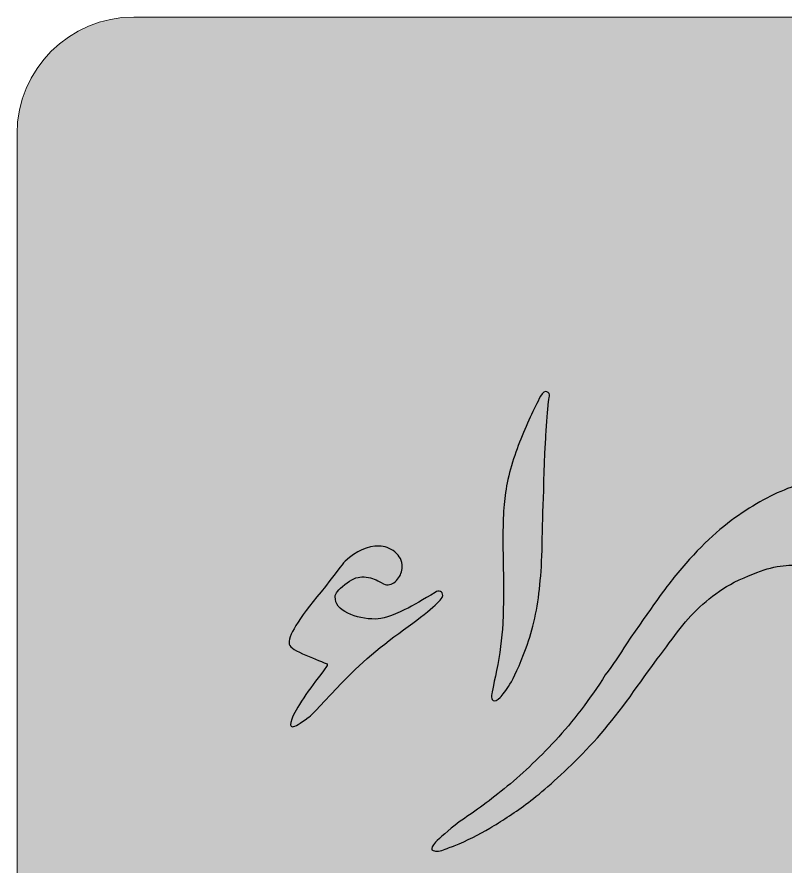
# Model space of a CAD drawing. Header units: millimetres. Extents: x -479.3 to -439.3, y 36.5 to 76.5.
# Drawn here: x -479.3 to -459.06, y 54.12 to 76.51 of the extents above; entities that cross this region are included whole.
import ezdxf

# ---------------------------------------------------------------- set-up
doc = ezdxf.new("R2010")
doc.units = ezdxf.units.MM
doc.header["$MEASUREMENT"] = 0
doc.layers.add('Layer 1', color=7, linetype='Continuous')

msp = doc.modelspace()

# ---------------------------------------------------------------- hatches: boundary and pattern name
at = {"layer": 'Layer 1', "true_color": 0xfff212}
h = msp.add_hatch(color=2, dxfattribs=at)
edge = h.paths.add_edge_path()
edge.add_spline(control_points=[(-442.378, 76.5096), (-442.378, 76.5096), (-476.2282, 76.5096), (-476.2282, 76.5096), (-477.9194, 76.5096), (-479.3031, 75.1259), (-479.3031, 73.4347), (-479.3031, 73.4347), (-479.3031, 39.5846), (-479.3031, 39.5846), (-479.3031, 37.8934), (-477.9194, 36.5097), (-476.2282, 36.5097), (-476.2282, 36.5097), (-442.378, 36.5097), (-442.378, 36.5097), (-440.6868, 36.5097), (-439.3031, 37.8934), (-439.3031, 39.5846), (-439.3031, 39.5846), (-439.3031, 73.4347), (-439.3031, 73.4347), (-439.3031, 75.1259), (-440.6868, 76.5096), (-442.378, 76.5096)], knot_values=[0, 0, 0, 0, 0.125, 0.125, 0.125, 0.25, 0.25, 0.25, 0.375, 0.375, 0.375, 0.5, 0.5, 0.5, 0.625, 0.625, 0.625, 0.75, 0.75, 0.75, 0.875, 0.875, 0.875, 1, 1, 1, 1], degree=3, periodic=1)
at = {"layer": 'Layer 1', "true_color": 0x373435}
h = msp.add_hatch(color=250, dxfattribs=at)
edge = h.paths.add_edge_path()
edge.add_spline(control_points=[(-458.9316, 64.1197), (-458.8546, 64.1545), (-458.7776, 64.1766), (-458.6957, 64.1917), (-458.6957, 64.1917), (-458.5586, 64.2174), (-458.5586, 64.2174), (-458.5586, 64.2174), (-458.533, 64.2318), (-458.533, 64.2318), (-458.2676, 64.2838), (-457.9826, 64.3088), (-457.6799, 64.3039), (-457.3773, 64.2986), (-457.2385, 64.2961), (-457.261, 64.2961), (-457.107, 64.2961), (-456.9485, 64.4054), (-456.7896, 64.6237), (-456.7253, 64.7105), (-456.616, 64.8691), (-456.4547, 65.0947), (-456.358, 65.2262), (-456.1946, 65.4346), (-455.9612, 65.7172), (-455.7281, 66.0001), (-455.4877, 66.171), (-455.242, 66.2307), (-454.9942, 66.2877), (-454.7809, 66.3175), (-454.6023, 66.3175), (-454.5007, 66.4662), (-454.4065, 66.6124), (-454.3222, 66.7562), (-454.2378, 66.9003), (-454.1658, 66.9846), (-454.1088, 67.0142), (-454.022, 67.0564), (-453.97, 67.0019), (-453.9552, 66.8483), (-453.9552, 66.7414), (-454.0073, 66.5481), (-454.1088, 66.2729), (-454.4238, 65.5038), (-454.7039, 65.1098), (-454.9521, 65.0947), (-455.1158, 65.0873), (-455.2719, 65.0627), (-455.4157, 65.023), (-455.5622, 64.9858), (-455.7011, 64.9186), (-455.8374, 64.8244), (-455.9738, 64.7302), (-456.1348, 64.5517), (-456.3236, 64.2888), (-456.9485, 63.235), (-457.3748, 62.5876), (-457.603, 62.3545), (-457.8311, 62.119), (-458.1411, 62.0146), (-458.533, 62.0445), (-458.5463, 62.0484), (-458.5593, 62.054), (-458.5724, 62.061), (-458.6616, 62.0677), (-458.7727, 62.0712), (-458.9042, 62.0712), (-459.0975, 62.0712), (-459.3133, 62.0364), (-459.5512, 61.9697), (-459.7646, 61.9103), (-460.0549, 61.7936), (-460.4219, 61.6199), (-460.96, 61.3247), (-461.4088, 60.9479), (-461.7709, 60.4917), (-462.1304, 60.033), (-462.5621, 59.4502), (-463.0679, 58.7384), (-463.5712, 58.0292), (-464.0847, 57.419), (-464.6081, 56.9083), (-465.1311, 56.3972), (-465.5627, 56.018), (-465.905, 55.7723), (-466.2446, 55.5245), (-466.562, 55.316), (-466.8523, 55.1424), (-467.1423, 54.9712), (-467.4547, 54.8176), (-467.7897, 54.6813), (-467.8192, 54.6661), (-467.854, 54.6538), (-467.8987, 54.6391), (-467.9507, 54.6141), (-468.0104, 54.592), (-468.0723, 54.5719), (-468.1988, 54.5199), (-468.3004, 54.5199), (-468.3774, 54.5719), (-468.402, 54.6067), (-468.37, 54.6739), (-468.2832, 54.7755), (-468.1714, 54.8921), (-467.9633, 55.0707), (-467.6583, 55.3136), (-467.3085, 55.5368), (-466.9166, 55.8243), (-466.4776, 56.1789), (-466.039, 56.5311), (-465.5901, 56.9578), (-465.1262, 57.4538), (-464.665, 57.9497), (-464.226, 58.5251), (-463.8144, 59.1796), (-463.6158, 59.44), (-463.4299, 59.7152), (-463.2562, 60.0006), (-462.6116, 60.9356), (-462.1951, 61.5159), (-462.0064, 61.744), (-461.4535, 62.4259), (-460.9203, 62.9492), (-460.4043, 63.3137), (-459.8887, 63.6758), (-459.3976, 63.9461), (-458.9316, 64.1197)], knot_values=[0, 0, 0, 0, 0.0238095, 0.0238095, 0.0238095, 0.047619, 0.047619, 0.047619, 0.0714286, 0.0714286, 0.0714286, 0.0952381, 0.0952381, 0.0952381, 0.1190476, 0.1190476, 0.1190476, 0.1428571, 0.1428571, 0.1428571, 0.1666667, 0.1666667, 0.1666667, 0.1904762, 0.1904762, 0.1904762, 0.2142857, 0.2142857, 0.2142857, 0.2380952, 0.2380952, 0.2380952, 0.2619048, 0.2619048, 0.2619048, 0.2857143, 0.2857143, 0.2857143, 0.3095238, 0.3095238, 0.3095238, 0.3333333, 0.3333333, 0.3333333, 0.3571429, 0.3571429, 0.3571429, 0.3809524, 0.3809524, 0.3809524, 0.4047619, 0.4047619, 0.4047619, 0.4285714, 0.4285714, 0.4285714, 0.452381, 0.452381, 0.452381, 0.4761905, 0.4761905, 0.4761905, 0.5, 0.5, 0.5, 0.5238095, 0.5238095, 0.5238095, 0.547619, 0.547619, 0.547619, 0.5714286, 0.5714286, 0.5714286, 0.5952381, 0.5952381, 0.5952381, 0.6190476, 0.6190476, 0.6190476, 0.6428571, 0.6428571, 0.6428571, 0.6666667, 0.6666667, 0.6666667, 0.6904762, 0.6904762, 0.6904762, 0.7142857, 0.7142857, 0.7142857, 0.7380952, 0.7380952, 0.7380952, 0.7619048, 0.7619048, 0.7619048, 0.7857143, 0.7857143, 0.7857143, 0.8095238, 0.8095238, 0.8095238, 0.8333333, 0.8333333, 0.8333333, 0.8571429, 0.8571429, 0.8571429, 0.8809524, 0.8809524, 0.8809524, 0.9047619, 0.9047619, 0.9047619, 0.9285714, 0.9285714, 0.9285714, 0.952381, 0.952381, 0.952381, 0.9761905, 0.9761905, 0.9761905, 1, 1, 1, 1], degree=3, periodic=1)
h = msp.add_hatch(color=250, dxfattribs=at)
edge = h.paths.add_edge_path()
edge.add_spline(control_points=[(-465.4362, 64.0403), (-465.4558, 63.512), (-465.4685, 63.0385), (-465.4759, 62.6192), (-465.4833, 62.2002), (-465.5029, 61.8456), (-465.5377, 61.5556), (-465.5947, 60.9307), (-465.7163, 60.3774), (-465.8973, 59.8938), (-466.0783, 59.413), (-466.2221, 59.0931), (-466.3265, 58.9318), (-466.4305, 58.7729), (-466.5173, 58.6566), (-466.5845, 58.582), (-466.6611, 58.51), (-466.7208, 58.4854), (-466.763, 58.51), (-466.8024, 58.5349), (-466.82, 58.5771), (-466.8101, 58.6341), (-466.8101, 58.6492), (-466.7655, 58.8699), (-466.6787, 59.2963), (-466.5918, 59.7205), (-466.537, 60.1346), (-466.5149, 60.5338), (-466.4924, 60.9331), (-466.4899, 61.4983), (-466.505, 62.2276), (-466.5198, 62.9566), (-466.5026, 63.5144), (-466.453, 63.9014), (-466.4231, 64.1246), (-466.376, 64.3576), (-466.3089, 64.5984), (-466.2397, 64.8413), (-466.1602, 65.0768), (-466.0709, 65.3077), (-465.9817, 65.5383), (-465.8899, 65.7566), (-465.7908, 65.9646), (-465.6942, 66.1731), (-465.6049, 66.3565), (-465.523, 66.5179), (-465.4558, 66.6195), (-465.3964, 66.6592), (-465.3493, 66.6367), (-465.2998, 66.6145), (-465.2798, 66.5748), (-465.2822, 66.5179), (-465.2924, 66.4831), (-465.3047, 66.4086), (-465.317, 66.2947), (-465.3293, 66.1805), (-465.3395, 66.0465), (-465.3518, 65.888), (-465.3641, 65.7316), (-465.3764, 65.5629), (-465.3841, 65.3843), (-465.394, 65.2033), (-465.4038, 65.0297), (-465.4112, 64.8564), (-465.4186, 64.6852), (-465.4239, 64.5264), (-465.4288, 64.3801), (-465.4337, 64.2364), (-465.4362, 64.1222), (-465.4362, 64.0403)], knot_values=[0, 0, 0, 0, 0.0434783, 0.0434783, 0.0434783, 0.0869565, 0.0869565, 0.0869565, 0.1304348, 0.1304348, 0.1304348, 0.173913, 0.173913, 0.173913, 0.2173913, 0.2173913, 0.2173913, 0.2608696, 0.2608696, 0.2608696, 0.3043478, 0.3043478, 0.3043478, 0.3478261, 0.3478261, 0.3478261, 0.3913043, 0.3913043, 0.3913043, 0.4347826, 0.4347826, 0.4347826, 0.4782609, 0.4782609, 0.4782609, 0.5217391, 0.5217391, 0.5217391, 0.5652174, 0.5652174, 0.5652174, 0.6086957, 0.6086957, 0.6086957, 0.6521739, 0.6521739, 0.6521739, 0.6956522, 0.6956522, 0.6956522, 0.7391304, 0.7391304, 0.7391304, 0.7826087, 0.7826087, 0.7826087, 0.826087, 0.826087, 0.826087, 0.8695652, 0.8695652, 0.8695652, 0.9130435, 0.9130435, 0.9130435, 0.9565217, 0.9565217, 0.9565217, 1, 1, 1, 1], degree=3, periodic=1)
h = msp.add_hatch(color=250, dxfattribs=at)
edge = h.paths.add_edge_path()
edge.add_spline(control_points=[(-471.6409, 58.0562), (-471.8494, 57.8977), (-471.9833, 57.8158), (-472.0476, 57.8158), (-472.1095, 57.8158), (-472.1172, 57.8826), (-472.0673, 58.0165), (-472.0202, 58.1504), (-471.9161, 58.3342), (-471.7548, 58.5722), (-471.5963, 58.8102), (-471.4227, 59.0456), (-471.2343, 59.284), (-471.2343, 59.284), (-471.1376, 59.4302), (-471.1376, 59.4302), (-471.1376, 59.4302), (-471.1376, 59.4724), (-471.1376, 59.4724), (-471.3334, 59.5469), (-471.5467, 59.6337), (-471.7847, 59.7377), (-472.0226, 59.8418), (-472.1418, 59.9384), (-472.1418, 60.0252), (-472.1418, 60.2586), (-471.8219, 60.7521), (-471.1822, 61.5085), (-470.8522, 61.9524), (-470.6786, 62.1756), (-470.6589, 62.1756), (-470.3686, 62.4435), (-470.0737, 62.5746), (-469.7735, 62.5746), (-469.6224, 62.5746), (-469.4835, 62.5225), (-469.3545, 62.4185), (-469.2255, 62.3145), (-469.1633, 62.183), (-469.1633, 62.0241), (-469.1633, 61.9078), (-469.203, 61.7985), (-469.2825, 61.6994), (-469.3619, 61.6002), (-469.461, 61.5507), (-469.5777, 61.5507), (-469.6048, 61.5507), (-469.6818, 61.5851), (-469.8009, 61.6572), (-469.9222, 61.7264), (-470.0638, 61.7612), (-470.2223, 61.7612), (-470.3538, 61.7612), (-470.5053, 61.6944), (-470.6736, 61.5581), (-470.8424, 61.4217), (-470.9267, 61.3173), (-470.9267, 61.2382), (-470.9267, 61.0544), (-470.8178, 60.9106), (-470.597, 60.8066), (-470.3763, 60.7026), (-470.1306, 60.6502), (-469.8603, 60.6502), (-469.699, 60.6502), (-469.4438, 60.7321), (-469.0891, 60.8983), (-468.8709, 61.0073), (-468.6055, 61.1612), (-468.2906, 61.3546), (-468.241, 61.3844), (-468.1964, 61.3918), (-468.1567, 61.3771), (-468.1145, 61.3619), (-468.0948, 61.3247), (-468.0948, 61.2677), (-468.0948, 61.1612), (-468.4393, 60.8611), (-469.1264, 60.3676), (-469.8132, 59.8716), (-470.3984, 59.3634), (-470.8772, 58.84), (-471.3559, 58.3167), (-471.6111, 58.0562), (-471.6409, 58.0562)], knot_values=[0, 0, 0, 0, 0.0357143, 0.0357143, 0.0357143, 0.0714286, 0.0714286, 0.0714286, 0.1071429, 0.1071429, 0.1071429, 0.1428571, 0.1428571, 0.1428571, 0.1785714, 0.1785714, 0.1785714, 0.2142857, 0.2142857, 0.2142857, 0.25, 0.25, 0.25, 0.2857143, 0.2857143, 0.2857143, 0.3214286, 0.3214286, 0.3214286, 0.3571429, 0.3571429, 0.3571429, 0.3928571, 0.3928571, 0.3928571, 0.4285714, 0.4285714, 0.4285714, 0.4642857, 0.4642857, 0.4642857, 0.5, 0.5, 0.5, 0.5357143, 0.5357143, 0.5357143, 0.5714286, 0.5714286, 0.5714286, 0.6071429, 0.6071429, 0.6071429, 0.6428571, 0.6428571, 0.6428571, 0.6785714, 0.6785714, 0.6785714, 0.7142857, 0.7142857, 0.7142857, 0.75, 0.75, 0.75, 0.7857143, 0.7857143, 0.7857143, 0.8214286, 0.8214286, 0.8214286, 0.8571429, 0.8571429, 0.8571429, 0.8928571, 0.8928571, 0.8928571, 0.9285714, 0.9285714, 0.9285714, 0.9642857, 0.9642857, 0.9642857, 1, 1, 1, 1], degree=3, periodic=1)

# ---------------------------------------------------------------- linework, layer by layer
at = {"layer": 'Layer 1', "color": 250, "lineweight": 9}
msp.add_open_spline([(-442.378, 76.5096), (-442.378, 76.5096), (-476.2282, 76.5096), (-476.2282, 76.5096), (-477.9194, 76.5096), (-479.3031, 75.1259), (-479.3031, 73.4347), (-479.3031, 73.4347), (-479.3031, 39.5846), (-479.3031, 39.5846), (-479.3031, 37.8934), (-477.9194, 36.5097), (-476.2282, 36.5097), (-476.2282, 36.5097), (-442.378, 36.5097), (-442.378, 36.5097), (-440.6868, 36.5097), (-439.3031, 37.8934), (-439.3031, 39.5846), (-439.3031, 39.5846), (-439.3031, 73.4347), (-439.3031, 73.4347), (-439.3031, 75.1259), (-440.6868, 76.5096), (-442.378, 76.5096)], degree=3, knots=[0, 0, 0, 0, 0.125, 0.125, 0.125, 0.25, 0.25, 0.25, 0.375, 0.375, 0.375, 0.5, 0.5, 0.5, 0.625, 0.625, 0.625, 0.75, 0.75, 0.75, 0.875, 0.875, 0.875, 1, 1, 1, 1], dxfattribs=at)
at = {"layer": 'Layer 1', "color": 250}
for points, knots in [([(-458.9316, 64.1197), (-458.8546, 64.1545), (-458.7776, 64.1766), (-458.6957, 64.1917), (-458.6957, 64.1917), (-458.5586, 64.2174), (-458.5586, 64.2174), (-458.5586, 64.2174), (-458.533, 64.2318), (-458.533, 64.2318), (-458.2676, 64.2838), (-457.9826, 64.3088), (-457.6799, 64.3039), (-457.3773, 64.2986), (-457.2385, 64.2961), (-457.261, 64.2961), (-457.107, 64.2961), (-456.9485, 64.4054), (-456.7896, 64.6237), (-456.7253, 64.7105), (-456.616, 64.8691), (-456.4547, 65.0947), (-456.358, 65.2262), (-456.1946, 65.4346), (-455.9612, 65.7172), (-455.7281, 66.0001), (-455.4877, 66.171), (-455.242, 66.2307), (-454.9942, 66.2877), (-454.7809, 66.3175), (-454.6023, 66.3175), (-454.5007, 66.4662), (-454.4065, 66.6124), (-454.3222, 66.7562), (-454.2378, 66.9003), (-454.1658, 66.9846), (-454.1088, 67.0142), (-454.022, 67.0564), (-453.97, 67.0019), (-453.9552, 66.8483), (-453.9552, 66.7414), (-454.0073, 66.5481), (-454.1088, 66.2729), (-454.4238, 65.5038), (-454.7039, 65.1098), (-454.9521, 65.0947), (-455.1158, 65.0873), (-455.2719, 65.0627), (-455.4157, 65.023), (-455.5622, 64.9858), (-455.7011, 64.9186), (-455.8374, 64.8244), (-455.9738, 64.7302), (-456.1348, 64.5517), (-456.3236, 64.2888), (-456.9485, 63.235), (-457.3748, 62.5876), (-457.603, 62.3545), (-457.8311, 62.119), (-458.1411, 62.0146), (-458.533, 62.0445), (-458.5463, 62.0484), (-458.5593, 62.054), (-458.5724, 62.061), (-458.6616, 62.0677), (-458.7727, 62.0712), (-458.9042, 62.0712), (-459.0975, 62.0712), (-459.3133, 62.0364), (-459.5512, 61.9697), (-459.7646, 61.9103), (-460.0549, 61.7936), (-460.4219, 61.6199), (-460.96, 61.3247), (-461.4088, 60.9479), (-461.7709, 60.4917), (-462.1304, 60.033), (-462.5621, 59.4502), (-463.0679, 58.7384), (-463.5712, 58.0292), (-464.0847, 57.419), (-464.6081, 56.9083), (-465.1311, 56.3972), (-465.5627, 56.018), (-465.905, 55.7723), (-466.2446, 55.5245), (-466.562, 55.316), (-466.8523, 55.1424), (-467.1423, 54.9712), (-467.4547, 54.8176), (-467.7897, 54.6813), (-467.8192, 54.6661), (-467.854, 54.6538), (-467.8987, 54.6391), (-467.9507, 54.6141), (-468.0104, 54.592), (-468.0723, 54.5719), (-468.1988, 54.5199), (-468.3004, 54.5199), (-468.3774, 54.5719), (-468.402, 54.6067), (-468.37, 54.6739), (-468.2832, 54.7755), (-468.1714, 54.8921), (-467.9633, 55.0707), (-467.6583, 55.3136), (-467.3085, 55.5368), (-466.9166, 55.8243), (-466.4776, 56.1789), (-466.039, 56.5311), (-465.5901, 56.9578), (-465.1262, 57.4538), (-464.665, 57.9497), (-464.226, 58.5251), (-463.8144, 59.1796), (-463.6158, 59.44), (-463.4299, 59.7152), (-463.2562, 60.0006), (-462.6116, 60.9356), (-462.1951, 61.5159), (-462.0064, 61.744), (-461.4535, 62.4259), (-460.9203, 62.9492), (-460.4043, 63.3137), (-459.8887, 63.6758), (-459.3976, 63.9461), (-458.9316, 64.1197)], [0, 0, 0, 0, 0.0238095, 0.0238095, 0.0238095, 0.047619, 0.047619, 0.047619, 0.0714286, 0.0714286, 0.0714286, 0.0952381, 0.0952381, 0.0952381, 0.1190476, 0.1190476, 0.1190476, 0.1428571, 0.1428571, 0.1428571, 0.1666667, 0.1666667, 0.1666667, 0.1904762, 0.1904762, 0.1904762, 0.2142857, 0.2142857, 0.2142857, 0.2380952, 0.2380952, 0.2380952, 0.2619048, 0.2619048, 0.2619048, 0.2857143, 0.2857143, 0.2857143, 0.3095238, 0.3095238, 0.3095238, 0.3333333, 0.3333333, 0.3333333, 0.3571429, 0.3571429, 0.3571429, 0.3809524, 0.3809524, 0.3809524, 0.4047619, 0.4047619, 0.4047619, 0.4285714, 0.4285714, 0.4285714, 0.452381, 0.452381, 0.452381, 0.4761905, 0.4761905, 0.4761905, 0.5, 0.5, 0.5, 0.5238095, 0.5238095, 0.5238095, 0.547619, 0.547619, 0.547619, 0.5714286, 0.5714286, 0.5714286, 0.5952381, 0.5952381, 0.5952381, 0.6190476, 0.6190476, 0.6190476, 0.6428571, 0.6428571, 0.6428571, 0.6666667, 0.6666667, 0.6666667, 0.6904762, 0.6904762, 0.6904762, 0.7142857, 0.7142857, 0.7142857, 0.7380952, 0.7380952, 0.7380952, 0.7619048, 0.7619048, 0.7619048, 0.7857143, 0.7857143, 0.7857143, 0.8095238, 0.8095238, 0.8095238, 0.8333333, 0.8333333, 0.8333333, 0.8571429, 0.8571429, 0.8571429, 0.8809524, 0.8809524, 0.8809524, 0.9047619, 0.9047619, 0.9047619, 0.9285714, 0.9285714, 0.9285714, 0.952381, 0.952381, 0.952381, 0.9761905, 0.9761905, 0.9761905, 1, 1, 1, 1]), ([(-465.4362, 64.0403), (-465.4558, 63.512), (-465.4685, 63.0385), (-465.4759, 62.6192), (-465.4833, 62.2002), (-465.5029, 61.8456), (-465.5377, 61.5556), (-465.5947, 60.9307), (-465.7163, 60.3774), (-465.8973, 59.8938), (-466.0783, 59.413), (-466.2221, 59.0931), (-466.3265, 58.9318), (-466.4305, 58.7729), (-466.5173, 58.6566), (-466.5845, 58.582), (-466.6611, 58.51), (-466.7208, 58.4854), (-466.763, 58.51), (-466.8024, 58.5349), (-466.82, 58.5771), (-466.8101, 58.6341), (-466.8101, 58.6492), (-466.7655, 58.8699), (-466.6787, 59.2963), (-466.5918, 59.7205), (-466.537, 60.1346), (-466.5149, 60.5338), (-466.4924, 60.9331), (-466.4899, 61.4983), (-466.505, 62.2276), (-466.5198, 62.9566), (-466.5026, 63.5144), (-466.453, 63.9014), (-466.4231, 64.1246), (-466.376, 64.3576), (-466.3089, 64.5984), (-466.2397, 64.8413), (-466.1602, 65.0768), (-466.0709, 65.3077), (-465.9817, 65.5383), (-465.8899, 65.7566), (-465.7908, 65.9646), (-465.6942, 66.1731), (-465.6049, 66.3565), (-465.523, 66.5179), (-465.4558, 66.6195), (-465.3964, 66.6592), (-465.3493, 66.6367), (-465.2998, 66.6145), (-465.2798, 66.5748), (-465.2822, 66.5179), (-465.2924, 66.4831), (-465.3047, 66.4086), (-465.317, 66.2947), (-465.3293, 66.1805), (-465.3395, 66.0465), (-465.3518, 65.888), (-465.3641, 65.7316), (-465.3764, 65.5629), (-465.3841, 65.3843), (-465.394, 65.2033), (-465.4038, 65.0297), (-465.4112, 64.8564), (-465.4186, 64.6852), (-465.4239, 64.5264), (-465.4288, 64.3801), (-465.4337, 64.2364), (-465.4362, 64.1222), (-465.4362, 64.0403)], [0, 0, 0, 0, 0.0434783, 0.0434783, 0.0434783, 0.0869565, 0.0869565, 0.0869565, 0.1304348, 0.1304348, 0.1304348, 0.173913, 0.173913, 0.173913, 0.2173913, 0.2173913, 0.2173913, 0.2608696, 0.2608696, 0.2608696, 0.3043478, 0.3043478, 0.3043478, 0.3478261, 0.3478261, 0.3478261, 0.3913043, 0.3913043, 0.3913043, 0.4347826, 0.4347826, 0.4347826, 0.4782609, 0.4782609, 0.4782609, 0.5217391, 0.5217391, 0.5217391, 0.5652174, 0.5652174, 0.5652174, 0.6086957, 0.6086957, 0.6086957, 0.6521739, 0.6521739, 0.6521739, 0.6956522, 0.6956522, 0.6956522, 0.7391304, 0.7391304, 0.7391304, 0.7826087, 0.7826087, 0.7826087, 0.826087, 0.826087, 0.826087, 0.8695652, 0.8695652, 0.8695652, 0.9130435, 0.9130435, 0.9130435, 0.9565217, 0.9565217, 0.9565217, 1, 1, 1, 1]), ([(-471.6409, 58.0562), (-471.8494, 57.8977), (-471.9833, 57.8158), (-472.0476, 57.8158), (-472.1095, 57.8158), (-472.1172, 57.8826), (-472.0673, 58.0165), (-472.0202, 58.1504), (-471.9161, 58.3342), (-471.7548, 58.5722), (-471.5963, 58.8102), (-471.4227, 59.0456), (-471.2343, 59.284), (-471.2343, 59.284), (-471.1376, 59.4302), (-471.1376, 59.4302), (-471.1376, 59.4302), (-471.1376, 59.4724), (-471.1376, 59.4724), (-471.3334, 59.5469), (-471.5467, 59.6337), (-471.7847, 59.7377), (-472.0226, 59.8418), (-472.1418, 59.9384), (-472.1418, 60.0252), (-472.1418, 60.2586), (-471.8219, 60.7521), (-471.1822, 61.5085), (-470.8522, 61.9524), (-470.6786, 62.1756), (-470.6589, 62.1756), (-470.3686, 62.4435), (-470.0737, 62.5746), (-469.7735, 62.5746), (-469.6224, 62.5746), (-469.4835, 62.5225), (-469.3545, 62.4185), (-469.2255, 62.3145), (-469.1633, 62.183), (-469.1633, 62.0241), (-469.1633, 61.9078), (-469.203, 61.7985), (-469.2825, 61.6994), (-469.3619, 61.6002), (-469.461, 61.5507), (-469.5777, 61.5507), (-469.6048, 61.5507), (-469.6818, 61.5851), (-469.8009, 61.6572), (-469.9222, 61.7264), (-470.0638, 61.7612), (-470.2223, 61.7612), (-470.3538, 61.7612), (-470.5053, 61.6944), (-470.6736, 61.5581), (-470.8424, 61.4217), (-470.9267, 61.3173), (-470.9267, 61.2382), (-470.9267, 61.0544), (-470.8178, 60.9106), (-470.597, 60.8066), (-470.3763, 60.7026), (-470.1306, 60.6502), (-469.8603, 60.6502), (-469.699, 60.6502), (-469.4438, 60.7321), (-469.0891, 60.8983), (-468.8709, 61.0073), (-468.6055, 61.1612), (-468.2906, 61.3546), (-468.241, 61.3844), (-468.1964, 61.3918), (-468.1567, 61.3771), (-468.1145, 61.3619), (-468.0948, 61.3247), (-468.0948, 61.2677), (-468.0948, 61.1612), (-468.4393, 60.8611), (-469.1264, 60.3676), (-469.8132, 59.8716), (-470.3984, 59.3634), (-470.8772, 58.84), (-471.3559, 58.3167), (-471.6111, 58.0562), (-471.6409, 58.0562)], [0, 0, 0, 0, 0.0357143, 0.0357143, 0.0357143, 0.0714286, 0.0714286, 0.0714286, 0.1071429, 0.1071429, 0.1071429, 0.1428571, 0.1428571, 0.1428571, 0.1785714, 0.1785714, 0.1785714, 0.2142857, 0.2142857, 0.2142857, 0.25, 0.25, 0.25, 0.2857143, 0.2857143, 0.2857143, 0.3214286, 0.3214286, 0.3214286, 0.3571429, 0.3571429, 0.3571429, 0.3928571, 0.3928571, 0.3928571, 0.4285714, 0.4285714, 0.4285714, 0.4642857, 0.4642857, 0.4642857, 0.5, 0.5, 0.5, 0.5357143, 0.5357143, 0.5357143, 0.5714286, 0.5714286, 0.5714286, 0.6071429, 0.6071429, 0.6071429, 0.6428571, 0.6428571, 0.6428571, 0.6785714, 0.6785714, 0.6785714, 0.7142857, 0.7142857, 0.7142857, 0.75, 0.75, 0.75, 0.7857143, 0.7857143, 0.7857143, 0.8214286, 0.8214286, 0.8214286, 0.8571429, 0.8571429, 0.8571429, 0.8928571, 0.8928571, 0.8928571, 0.9285714, 0.9285714, 0.9285714, 0.9642857, 0.9642857, 0.9642857, 1, 1, 1, 1])]:
    msp.add_open_spline(points, degree=3, knots=knots, dxfattribs=at)

doc.saveas('drawing.dxf')
